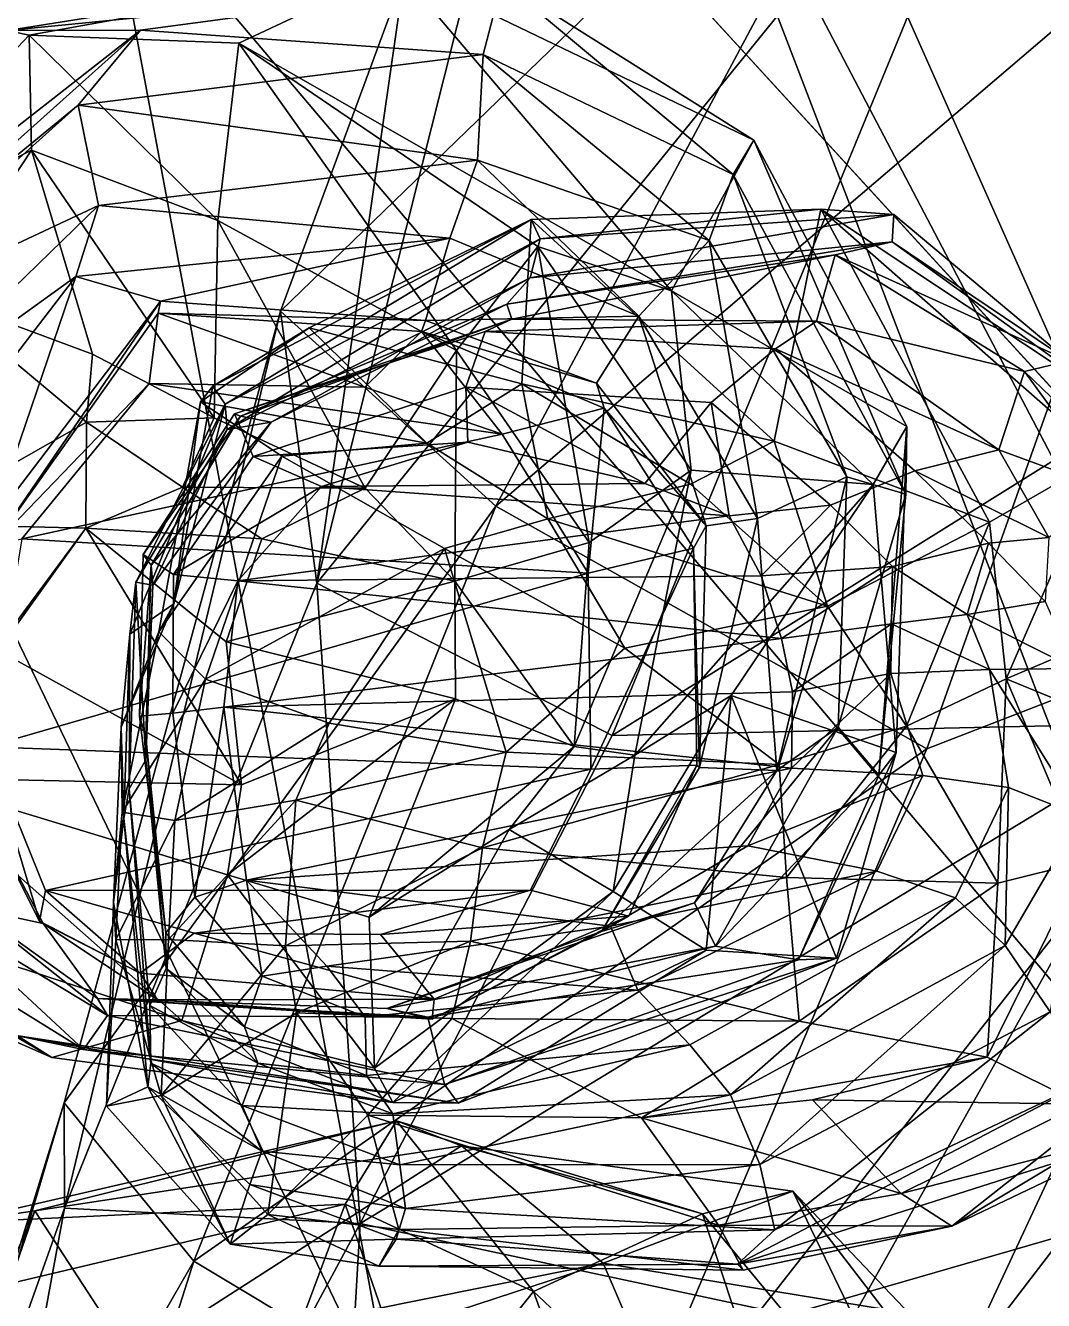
# Model space of a CAD drawing. Header units: metres. Extents: x -8 to 76, y -116 to 59.
# Drawn here: x 26.03 to 34.43, y -60.15 to -49.63 of the extents above; entities that cross this region are included whole.
import ezdxf

# ---------------------------------------------------------------- set-up
doc = ezdxf.new("R2010")
doc.units = ezdxf.units.M

msp = doc.modelspace()

# ---------------------------------------------------------------- linework, layer by layer
at = {"layer": 'jaw_lower_half'}
for points in [[(33.589, -46.706, -23.048), (28.133, -51.989, -17.603), (30.846, -44.638, -16.854)], [(28.133, -51.989, -17.603), (28.433, -54.232, -12.763), (30.846, -44.638, -16.854)], [(30.846, -44.638, -16.854), (28.433, -54.232, -12.763), (29.682, -45.542, -12.683)], [(29.682, -45.542, -12.683), (28.433, -54.232, -12.763), (34.413, -46.866, -10.482)], [(29.909, -53.597, -23.894), (28.133, -51.989, -17.603), (33.589, -46.706, -23.048)], [(36.032, -48.369, -27.925), (29.909, -53.597, -23.894), (33.589, -46.706, -23.048)], [(34.413, -46.866, -10.482), (28.433, -54.232, -12.763), (30.869, -55.488, -11.062)], [(34.413, -46.866, -10.482), (30.869, -55.488, -11.062), (38.695, -50.611, -10.539)], [(34.413, -46.866, -10.482), (38.695, -50.611, -10.539), (43.231, -47.107, -8.647)], [(33.463, -55.598, -31.143), (29.909, -53.597, -23.894), (36.032, -48.369, -27.925)], [(36.704, -54.343, -36.389), (33.463, -55.598, -31.143), (36.032, -48.369, -27.925)], [(33.716, -60.757, -38.296), (36.704, -54.343, -36.389), (41.622, -50.442, -38.792)], [(37.448, -58.988, -40.838), (33.716, -60.757, -38.296), (41.622, -50.442, -38.792)], [(38.695, -50.611, -10.539), (30.869, -55.488, -11.062), (35.6, -55.384, -10.974)], [(26.349, -58.517, -20.083), (26.35, -59.388, -15.112), (28.133, -51.989, -17.603)], [(29.909, -53.597, -23.894), (26.349, -58.517, -20.083), (28.133, -51.989, -17.603)], [(28.133, -51.989, -17.603), (26.35, -59.388, -15.112), (28.433, -54.232, -12.763)], [(27.416, -59.823, -25.824), (26.349, -58.517, -20.083), (29.909, -53.597, -23.894)], [(33.463, -55.598, -31.143), (27.416, -59.823, -25.824), (29.909, -53.597, -23.894)], [(26.35, -59.388, -15.112), (28.789, -59.512, -11.382), (28.433, -54.232, -12.763)], [(28.433, -54.232, -12.763), (28.789, -59.512, -11.382), (30.869, -55.488, -11.062)], [(36.704, -54.343, -36.389), (30.809, -61.861, -34.023), (33.463, -55.598, -31.143)], [(33.716, -60.757, -38.296), (30.809, -61.861, -34.023), (36.704, -54.343, -36.389)], [(35.6, -55.384, -10.974), (30.869, -55.488, -11.062), (28.789, -59.512, -11.382)], [(35.6, -55.384, -10.974), (28.789, -59.512, -11.382), (32.807, -60.372, -10.266)], [(35.6, -55.384, -10.974), (32.807, -60.372, -10.266), (34.789, -63.218, -10.653)], [(30.809, -61.861, -34.023), (27.416, -59.823, -25.824), (33.463, -55.598, -31.143)], [(26.349, -58.517, -20.083), (24.234, -65.335, -17.611), (26.35, -59.388, -15.112)], [(24.419, -65.027, -22.482), (24.234, -65.335, -17.611), (26.349, -58.517, -20.083)], [(27.416, -59.823, -25.824), (24.419, -65.027, -22.482), (26.349, -58.517, -20.083)], [(37.448, -58.988, -40.838), (28.917, -69.645, -40.757), (33.716, -60.757, -38.296)], [(37.448, -58.988, -40.838), (32.464, -68.691, -43.371), (28.917, -69.645, -40.757)], [(37.448, -58.988, -40.838), (43.087, -59.411, -41.553), (32.464, -68.691, -43.371)], [(24.234, -65.335, -17.611), (25.046, -66.46, -13.622), (26.35, -59.388, -15.112)], [(25.046, -66.46, -13.622), (28.789, -59.512, -11.382), (26.35, -59.388, -15.112)], [(28.789, -59.512, -11.382), (25.046, -66.46, -13.622), (28.244, -68.788, -12.072)], [(28.789, -59.512, -11.382), (28.244, -68.788, -12.072), (32.807, -60.372, -10.266)], [(43.087, -59.411, -41.553), (37.536, -70.228, -44.39), (32.464, -68.691, -43.371)], [(25.418, -66.1, -29.073), (24.419, -65.027, -22.482), (27.416, -59.823, -25.824)], [(30.809, -61.861, -34.023), (25.418, -66.1, -29.073), (27.416, -59.823, -25.824)]]:
    msp.add_3dface(points, dxfattribs=at)
at = {"layer": 'jaw_upper_half', "invisible_edges": 1}
for points in [[(38.374, -52.595, 36.702), (30.568, -31.204, 24.409), (34.051, -43.759, 43.418)], [(30.568, -31.204, 24.409), (38.374, -52.595, 36.702), (34.471, -41.899, 30.556)], [(36.967, -69.162, 40.212), (25.882, -43.225, 50.958), (25.882, -77.105, 43.837)], [(25.882, -43.225, 50.958), (36.967, -69.162, 40.212), (35.982, -54.249, 43.817)]]:
    msp.add_3dface(points, dxfattribs=at)
at = {"layer": 'jaw_upper_half'}
for points in [[(34.051, -43.759, 43.418), (25.882, -43.225, 50.958), (35.982, -54.249, 43.817)], [(38.374, -52.595, 36.702), (34.051, -43.759, 43.418), (35.982, -54.249, 43.817)], [(37.286, -58.512, 14.214), (31.247, -46.99, 17.431), (31.967, -46.551, 21.699)], [(37.286, -58.512, 14.214), (31.967, -46.551, 21.699), (34.558, -47.911, 24.722)], [(31.247, -46.99, 17.431), (35.94, -59.222, 13.193), (26.677, -48.287, 16.488)], [(31.247, -46.99, 17.431), (37.286, -58.512, 14.214), (35.94, -59.222, 13.193)], [(29.087, -61.202, 12.499), (23.422, -49.425, 19.401), (26.677, -48.287, 16.488)], [(26.677, -48.287, 16.488), (35.94, -59.222, 13.193), (29.087, -61.202, 12.499)], [(23.422, -49.425, 19.401), (29.087, -61.202, 12.499), (24.625, -61.764, 14.417)], [(35.94, -59.222, 13.193), (38.259, -66.537, 10.873), (29.087, -61.202, 12.499)]]:
    msp.add_3dface(points, dxfattribs=at)
at = {"layer": 'teeth_lower_half'}
for points in [[(33.191, -51.191, -5.464), (30.192, -51.714, -6.954), (30.273, -51.393, -5.482)], [(33.191, -51.191, -5.464), (33.178, -51.419, -6.997), (30.192, -51.714, -6.954)], [(32.589, -51.147, -4.614), (30.273, -51.393, -5.482), (30.199, -51.234, -4.322)], [(32.589, -51.147, -4.614), (30.199, -51.234, -4.322), (32.205, -53.062, -2.793)], [(33.191, -51.191, -5.464), (30.273, -51.393, -5.482), (32.589, -51.147, -4.614)], [(32.589, -51.147, -4.614), (32.205, -53.062, -2.793), (33.979, -53.73, -3.011)], [(35.223, -52.895, -5.616), (33.191, -51.191, -5.464), (32.589, -51.147, -4.614)], [(35.223, -52.895, -5.616), (32.589, -51.147, -4.614), (34.916, -53.192, -4.222)], [(32.589, -51.147, -4.614), (33.979, -53.73, -3.011), (34.916, -53.192, -4.222)], [(35.223, -52.895, -5.616), (33.178, -51.419, -6.997), (33.191, -51.191, -5.464)], [(30.199, -51.234, -4.322), (27.676, -52.756, -5.259), (27.574, -52.607, -3.919)], [(30.199, -51.234, -4.322), (27.574, -52.607, -3.919), (28.369, -52.126, -3.06)], [(30.273, -51.393, -5.482), (27.676, -52.756, -5.259), (30.199, -51.234, -4.322)], [(30.199, -51.234, -4.322), (28.369, -52.126, -3.06), (30.122, -52.589, -2.883)], [(30.199, -51.234, -4.322), (30.122, -52.589, -2.883), (32.205, -53.062, -2.793)], [(30.273, -51.393, -5.482), (27.691, -52.966, -7.303), (27.676, -52.756, -5.259)], [(30.273, -51.393, -5.482), (30.192, -51.714, -6.954), (27.691, -52.966, -7.303)], [(33.178, -51.419, -6.997), (29.999, -51.931, -8.16), (30.192, -51.714, -6.954)], [(33.178, -51.419, -6.997), (32.706, -51.526, -8.316), (29.999, -51.931, -8.16)], [(34.634, -52.399, -7.022), (32.706, -51.526, -8.316), (33.178, -51.419, -6.997)], [(35.223, -52.895, -5.616), (34.634, -52.399, -7.022), (33.178, -51.419, -6.997)], [(32.706, -51.526, -8.316), (30.04, -52.055, -9.531), (29.999, -51.931, -8.16)], [(32.706, -51.526, -8.316), (32.552, -52.072, -9.759), (30.04, -52.055, -9.531)], [(34.269, -52.486, -8.31), (32.552, -52.072, -9.759), (32.706, -51.526, -8.316)], [(34.634, -52.399, -7.022), (34.269, -52.486, -8.31), (32.706, -51.526, -8.316)], [(30.192, -51.714, -6.954), (28.056, -52.904, -8.499), (27.691, -52.966, -7.303)], [(30.192, -51.714, -6.954), (29.999, -51.931, -8.16), (28.056, -52.904, -8.499)], [(29.999, -51.931, -8.16), (27.803, -52.855, -9.893), (28.056, -52.904, -8.499)], [(30.04, -52.055, -9.531), (27.803, -52.855, -9.893), (29.999, -51.931, -8.16)], [(28.369, -52.126, -3.06), (27.574, -52.607, -3.919), (27.471, -52.738, -2.801)], [(28.369, -52.126, -3.06), (27.471, -52.738, -2.801), (29.338, -53.077, -2.599)], [(30.04, -52.055, -9.531), (27.752, -52.837, -11.149), (27.803, -52.855, -9.893)], [(30.04, -52.055, -9.531), (29.819, -52.156, -10.818), (27.752, -52.837, -11.149)], [(28.369, -52.126, -3.06), (29.338, -53.077, -2.599), (30.122, -52.589, -2.883)], [(32.552, -52.072, -9.759), (29.819, -52.156, -10.818), (30.04, -52.055, -9.531)], [(32.552, -52.072, -9.759), (32.214, -52.301, -10.798), (29.819, -52.156, -10.818)], [(34.057, -53.132, -9.753), (32.214, -52.301, -10.798), (32.552, -52.072, -9.759)], [(34.269, -52.486, -8.31), (34.057, -53.132, -9.753), (32.552, -52.072, -9.759)], [(34.057, -53.132, -9.753), (33.365, -53.306, -10.739), (32.214, -52.301, -10.798)], [(34.269, -52.486, -8.31), (34.634, -52.399, -7.022), (35.363, -53.54, -6.746)], [(34.057, -53.132, -9.753), (34.269, -52.486, -8.31), (34.991, -53.477, -8.098)], [(34.991, -53.477, -8.098), (34.269, -52.486, -8.31), (35.363, -53.54, -6.746)], [(27.676, -52.756, -5.259), (27.252, -54.404, -4.126), (27.574, -52.607, -3.919)], [(27.252, -54.404, -4.126), (27.471, -52.738, -2.801), (27.574, -52.607, -3.919)], [(29.676, -53.071, -12.712), (27.906, -53.187, -12.495), (29.66, -52.615, -12.233)], [(30.122, -52.589, -2.883), (29.338, -53.077, -2.599), (30.338, -53.703, -2.875)], [(31.136, -53.411, -12.694), (29.676, -53.071, -12.712), (29.66, -52.615, -12.233)], [(31.683, -52.743, -12.233), (31.136, -53.411, -12.694), (29.66, -52.615, -12.233)], [(30.122, -52.589, -2.883), (30.338, -53.703, -2.875), (31.514, -53.417, -2.653)], [(30.122, -52.589, -2.883), (31.514, -53.417, -2.653), (32.205, -53.062, -2.793)], [(26.938, -54.225, -7.115), (26.888, -54.654, -5.948), (27.676, -52.756, -5.259)], [(26.888, -54.654, -5.948), (27.252, -54.404, -4.126), (27.676, -52.756, -5.259)], [(26.938, -54.225, -7.115), (27.676, -52.756, -5.259), (27.691, -52.966, -7.303)], [(27.252, -54.404, -4.126), (27.128, -54.635, -2.886), (27.471, -52.738, -2.801)], [(27.471, -52.738, -2.801), (27.128, -54.635, -2.886), (28.143, -53.184, -2.359)], [(27.471, -52.738, -2.801), (28.143, -53.184, -2.359), (29.338, -53.077, -2.599)], [(31.683, -52.743, -12.233), (31.832, -53.676, -12.553), (31.136, -53.411, -12.694)], [(31.683, -52.743, -12.233), (32.668, -53.588, -12.159), (31.832, -53.676, -12.553)], [(26.998, -53.997, -11.231), (27.803, -52.855, -9.893), (27.752, -52.837, -11.149)], [(26.998, -53.997, -11.231), (27.066, -54.084, -9.922), (27.803, -52.855, -9.893)], [(27.066, -54.084, -9.922), (28.056, -52.904, -8.499), (27.803, -52.855, -9.893)], [(27.08, -54.249, -8.502), (26.938, -54.225, -7.115), (27.691, -52.966, -7.303)], [(27.066, -54.084, -9.922), (27.08, -54.249, -8.502), (28.056, -52.904, -8.499)], [(27.08, -54.249, -8.502), (27.691, -52.966, -7.303), (28.056, -52.904, -8.499)], [(29.676, -53.071, -12.712), (28.471, -53.436, -12.864), (27.906, -53.187, -12.495)], [(29.676, -53.071, -12.712), (31.136, -53.411, -12.694), (28.471, -53.436, -12.864)], [(32.205, -53.062, -2.793), (31.514, -53.417, -2.653), (32.644, -54.421, -2.7)], [(32.205, -53.062, -2.793), (32.644, -54.421, -2.7), (33.979, -53.73, -3.011)], [(27.128, -54.635, -2.886), (27.513, -55.024, -1.995), (28.143, -53.184, -2.359)], [(27.906, -53.187, -12.495), (28.471, -53.436, -12.864), (27.249, -54.161, -12.479)], [(28.143, -53.184, -2.359), (27.513, -55.024, -1.995), (29.485, -53.947, -2.722)], [(33.365, -53.306, -10.739), (34.057, -53.132, -9.753), (34.469, -53.855, -9.529)], [(34.916, -53.192, -4.222), (33.979, -53.73, -3.011), (34.118, -55.022, -3.1)], [(34.057, -53.132, -9.753), (34.991, -53.477, -8.098), (34.469, -53.855, -9.529)], [(34.916, -53.192, -4.222), (34.118, -55.022, -3.1), (35.436, -54.461, -3.871)], [(33.365, -53.306, -10.739), (34.469, -53.855, -9.529), (33.972, -53.903, -10.542)], [(28.471, -53.436, -12.864), (31.136, -53.411, -12.694), (31.832, -53.676, -12.553)], [(28.471, -53.436, -12.864), (27.781, -54.212, -12.87), (27.249, -54.161, -12.479)], [(28.471, -53.436, -12.864), (31.832, -53.676, -12.553), (27.781, -54.212, -12.87)], [(31.514, -53.417, -2.653), (30.338, -53.703, -2.875), (32.644, -54.421, -2.7)], [(31.832, -53.676, -12.553), (32.668, -53.588, -12.159), (32.096, -54.172, -12.456)], [(32.668, -53.588, -12.159), (33.179, -54.096, -12), (32.096, -54.172, -12.456)], [(31.832, -53.676, -12.553), (32.096, -54.172, -12.456), (27.781, -54.212, -12.87)], [(30.338, -53.703, -2.875), (29.485, -53.947, -2.722), (30.971, -54.768, -2.762)], [(30.338, -53.703, -2.875), (30.971, -54.768, -2.762), (32.644, -54.421, -2.7)], [(33.979, -53.73, -3.011), (32.644, -54.421, -2.7), (33.296, -55.412, -3.208)], [(33.979, -53.73, -3.011), (33.296, -55.412, -3.208), (34.118, -55.022, -3.1)], [(33.179, -54.096, -12), (33.972, -53.903, -10.542), (33.797, -54.492, -10.562)], [(33.797, -54.492, -10.562), (33.972, -53.903, -10.542), (34.438, -54.384, -9.537)], [(33.972, -53.903, -10.542), (34.469, -53.855, -9.529), (34.438, -54.384, -9.537)], [(26.97, -55.33, -11.228), (27.066, -54.084, -9.922), (26.998, -53.997, -11.231)], [(29.485, -53.947, -2.722), (27.513, -55.024, -1.995), (28.534, -55.387, -2.315)], [(29.485, -53.947, -2.722), (28.534, -55.387, -2.315), (29.994, -55.625, -2.807)], [(29.485, -53.947, -2.722), (29.994, -55.625, -2.807), (30.971, -54.768, -2.762)], [(26.97, -55.33, -11.228), (27.021, -55.503, -9.934), (27.066, -54.084, -9.922)], [(27.021, -55.503, -9.934), (27.08, -54.249, -8.502), (27.066, -54.084, -9.922)], [(32.096, -54.172, -12.456), (33.179, -54.096, -12), (32.264, -54.689, -12.4)], [(33.179, -54.096, -12), (33.171, -54.567, -12.063), (32.264, -54.689, -12.4)], [(33.171, -54.567, -12.063), (33.179, -54.096, -12), (33.797, -54.492, -10.562)], [(27.02, -55.689, -8.537), (26.885, -55.929, -7.178), (26.938, -54.225, -7.115)], [(26.885, -55.929, -7.178), (26.888, -54.654, -5.948), (26.938, -54.225, -7.115)], [(27.02, -55.689, -8.537), (26.938, -54.225, -7.115), (27.08, -54.249, -8.502)], [(27.021, -55.503, -9.934), (27.02, -55.689, -8.537), (27.08, -54.249, -8.502)], [(27.781, -54.212, -12.87), (27.244, -55.305, -12.566), (27.249, -54.161, -12.479)], [(27.781, -54.212, -12.87), (27.665, -55.255, -12.877), (27.244, -55.305, -12.566)], [(27.781, -54.212, -12.87), (32.264, -54.689, -12.4), (27.665, -55.255, -12.877)], [(27.781, -54.212, -12.87), (32.096, -54.172, -12.456), (32.264, -54.689, -12.4)], [(26.888, -54.654, -5.948), (26.818, -55.421, -4.118), (27.252, -54.404, -4.126)], [(26.818, -55.421, -4.118), (27.128, -54.635, -2.886), (27.252, -54.404, -4.126)], [(32.644, -54.421, -2.7), (30.971, -54.768, -2.762), (32.244, -55.728, -3.263)], [(32.644, -54.421, -2.7), (32.244, -55.728, -3.263), (33.296, -55.412, -3.208)], [(33.797, -54.492, -10.562), (34.438, -54.384, -9.537), (34.684, -54.936, -9.484)], [(35.436, -54.461, -3.871), (34.118, -55.022, -3.1), (35.127, -55.437, -4.01)], [(33.171, -54.567, -12.063), (32.356, -55.128, -12.426), (32.264, -54.689, -12.4)], [(33.171, -54.567, -12.063), (33.165, -54.978, -12.085), (32.356, -55.128, -12.426)], [(33.165, -54.978, -12.085), (33.171, -54.567, -12.063), (33.98, -54.945, -10.597)], [(33.171, -54.567, -12.063), (33.797, -54.492, -10.562), (33.98, -54.945, -10.597)], [(33.98, -54.945, -10.597), (33.797, -54.492, -10.562), (34.684, -54.936, -9.484)], [(26.818, -55.421, -4.118), (26.827, -56.122, -2.281), (27.128, -54.635, -2.886)], [(26.84, -56.173, -6.103), (26.818, -55.421, -4.118), (26.888, -54.654, -5.948)], [(27.128, -54.635, -2.886), (26.827, -56.122, -2.281), (27.513, -55.024, -1.995)], [(26.885, -55.929, -7.178), (26.84, -56.173, -6.103), (26.888, -54.654, -5.948)], [(32.264, -54.689, -12.4), (32.356, -55.128, -12.426), (27.665, -55.255, -12.877)], [(30.971, -54.768, -2.762), (29.994, -55.625, -2.807), (32.244, -55.728, -3.263)], [(33.165, -54.978, -12.085), (33.429, -55.818, -11.612), (32.348, -55.758, -12.265)], [(33.165, -54.978, -12.085), (32.348, -55.758, -12.265), (32.356, -55.128, -12.426)], [(33.98, -54.945, -10.597), (34.684, -54.936, -9.484), (34.734, -56.15, -9.205)], [(33.98, -54.945, -10.597), (34.734, -56.15, -9.205), (34.138, -55.918, -10.321)], [(27.513, -55.024, -1.995), (26.827, -56.122, -2.281), (27.261, -56.189, -2.136)], [(27.513, -55.024, -1.995), (27.261, -56.189, -2.136), (28.534, -55.387, -2.315)], [(34.118, -55.022, -3.1), (33.296, -55.412, -3.208), (34.048, -56.707, -3.011)], [(34.118, -55.022, -3.1), (34.048, -56.707, -3.011), (34.754, -56.53, -3.125)], [(35.127, -55.437, -4.01), (34.118, -55.022, -3.1), (34.754, -56.53, -3.125)], [(32.356, -55.128, -12.426), (32.348, -55.758, -12.265), (27.665, -55.255, -12.877)], [(27.665, -55.255, -12.877), (27.425, -56.821, -12.162), (27.244, -55.305, -12.566)], [(27.665, -55.255, -12.877), (27.852, -56.681, -12.507), (27.425, -56.821, -12.162)], [(27.665, -55.255, -12.877), (32.348, -55.758, -12.265), (27.852, -56.681, -12.507)], [(27.185, -57.115, -10.757), (27.021, -55.503, -9.934), (26.97, -55.33, -11.228)], [(28.534, -55.387, -2.315), (27.261, -56.189, -2.136), (28.259, -56.023, -2.316)], [(28.534, -55.387, -2.315), (28.259, -56.023, -2.316), (29.994, -55.625, -2.807)], [(26.84, -56.173, -6.103), (26.754, -56.867, -4.006), (26.818, -55.421, -4.118)], [(26.754, -56.867, -4.006), (26.827, -56.122, -2.281), (26.818, -55.421, -4.118)], [(27.19, -57.411, -9.501), (27.02, -55.689, -8.537), (27.021, -55.503, -9.934)], [(27.185, -57.115, -10.757), (27.19, -57.411, -9.501), (27.021, -55.503, -9.934)], [(33.296, -55.412, -3.208), (32.244, -55.728, -3.263), (32.305, -56.66, -3.168)], [(33.296, -55.412, -3.208), (32.305, -56.66, -3.168), (34.048, -56.707, -3.011)], [(29.994, -55.625, -2.807), (28.259, -56.023, -2.316), (29.799, -56.416, -2.806)], [(32.244, -55.728, -3.263), (29.994, -55.625, -2.807), (29.799, -56.416, -2.806)], [(32.348, -55.758, -12.265), (31.986, -56.399, -12.094), (27.852, -56.681, -12.507)], [(32.244, -55.728, -3.263), (29.799, -56.416, -2.806), (32.305, -56.66, -3.168)], [(32.348, -55.758, -12.265), (33.429, -55.818, -11.612), (31.986, -56.399, -12.094)], [(33.429, -55.818, -11.612), (33.05, -56.607, -11.467), (31.986, -56.399, -12.094)], [(27.063, -58.192, -6.735), (26.84, -56.173, -6.103), (26.885, -55.929, -7.178)], [(27.053, -57.715, -8.105), (27.063, -58.192, -6.735), (26.885, -55.929, -7.178)], [(33.7, -56.827, -10.155), (34.138, -55.918, -10.321), (34.11, -57.222, -9.021)], [(34.138, -55.918, -10.321), (34.734, -56.15, -9.205), (34.11, -57.222, -9.021)], [(28.259, -56.023, -2.316), (27.208, -57.171, -2.456), (28.173, -57.224, -2.347)], [(28.259, -56.023, -2.316), (27.261, -56.189, -2.136), (27.208, -57.171, -2.456)], [(28.259, -56.023, -2.316), (28.173, -57.224, -2.347), (29.799, -56.416, -2.806)], [(26.754, -56.867, -4.006), (26.773, -57.175, -2.977), (26.827, -56.122, -2.281)], [(27.261, -56.189, -2.136), (26.827, -56.122, -2.281), (26.773, -57.175, -2.977)], [(27.039, -58.385, -5.796), (26.754, -56.867, -4.006), (26.84, -56.173, -6.103)], [(26.773, -57.175, -2.977), (27.208, -57.171, -2.456), (27.261, -56.189, -2.136)], [(27.063, -58.192, -6.735), (27.039, -58.385, -5.796), (26.84, -56.173, -6.103)], [(34.11, -57.222, -9.021), (34.734, -56.15, -9.205), (34.479, -57.767, -7.848)], [(31.986, -56.399, -12.094), (30.854, -57.062, -11.968), (27.852, -56.681, -12.507)], [(29.799, -56.416, -2.806), (28.173, -57.224, -2.347), (29.699, -57.185, -2.666)], [(29.799, -56.416, -2.806), (29.699, -57.185, -2.666), (32.305, -56.66, -3.168)], [(31.986, -56.399, -12.094), (33.05, -56.607, -11.467), (30.854, -57.062, -11.968)], [(34.754, -56.53, -3.125), (34.048, -56.707, -3.011), (33.96, -58.142, -3.235)], [(34.754, -56.53, -3.125), (33.96, -58.142, -3.235), (34.738, -58.529, -3.231)], [(32.305, -56.66, -3.168), (29.699, -57.185, -2.666), (32.411, -57.844, -3.36)], [(33.05, -56.607, -11.467), (31.078, -57.588, -11.474), (30.854, -57.062, -11.968)], [(32.305, -56.66, -3.168), (32.411, -57.844, -3.36), (34.048, -56.707, -3.011)], [(27.852, -56.681, -12.507), (27.98, -57.473, -12.013), (27.425, -56.821, -12.162)], [(27.852, -56.681, -12.507), (30.854, -57.062, -11.968), (28.513, -57.392, -12.274)], [(27.852, -56.681, -12.507), (28.513, -57.392, -12.274), (27.98, -57.473, -12.013)], [(34.048, -56.707, -3.011), (32.411, -57.844, -3.36), (33.96, -58.142, -3.235)], [(27.039, -58.385, -5.796), (26.698, -58.546, -4.202), (26.754, -56.867, -4.006)], [(26.698, -58.546, -4.202), (26.773, -57.175, -2.977), (26.754, -56.867, -4.006)], [(33.7, -56.827, -10.155), (31.844, -58.451, -8.724), (31.507, -58.04, -9.868)], [(34.11, -57.222, -9.021), (31.844, -58.451, -8.724), (33.7, -56.827, -10.155)], [(30.854, -57.062, -11.968), (31.078, -57.588, -11.474), (28.513, -57.392, -12.274)], [(26.698, -58.546, -4.202), (27.149, -58.457, -2.564), (26.773, -57.175, -2.977)], [(26.773, -57.175, -2.977), (27.149, -58.457, -2.564), (27.208, -57.171, -2.456)], [(27.208, -57.171, -2.456), (27.149, -58.457, -2.564), (28.173, -57.224, -2.347)], [(27.835, -57.891, -10.555), (27.19, -57.411, -9.501), (27.185, -57.115, -10.757)], [(29.699, -57.185, -2.666), (28.173, -57.224, -2.347), (28.264, -57.777, -2.369)], [(29.699, -57.185, -2.666), (28.264, -57.777, -2.369), (29.544, -57.822, -2.322)], [(29.699, -57.185, -2.666), (29.544, -57.822, -2.322), (32.411, -57.844, -3.36)], [(28.173, -57.224, -2.347), (27.149, -58.457, -2.564), (28.264, -57.777, -2.369)], [(34.11, -57.222, -9.021), (32.086, -59.028, -7.483), (31.844, -58.451, -8.724)], [(34.11, -57.222, -9.021), (34.479, -57.767, -7.848), (32.086, -59.028, -7.483)], [(28.513, -57.392, -12.274), (28.83, -57.81, -12.008), (27.98, -57.473, -12.013)], [(28.513, -57.392, -12.274), (31.078, -57.588, -11.474), (28.83, -57.81, -12.008)], [(27.944, -58.191, -9.303), (27.053, -57.715, -8.105), (27.19, -57.411, -9.501)], [(27.835, -57.891, -10.555), (27.944, -58.191, -9.303), (27.19, -57.411, -9.501)], [(27.944, -58.191, -9.303), (27.817, -58.54, -7.885), (27.053, -57.715, -8.105)], [(27.817, -58.54, -7.885), (27.063, -58.192, -6.735), (27.053, -57.715, -8.105)], [(28.264, -57.777, -2.369), (27.149, -58.457, -2.564), (28.028, -59.44, -3.01)], [(28.264, -57.777, -2.369), (28.028, -59.44, -3.01), (28.853, -58.62, -2.512)], [(28.264, -57.777, -2.369), (28.853, -58.62, -2.512), (29.544, -57.822, -2.322)], [(29.544, -57.822, -2.322), (28.853, -58.62, -2.512), (31.109, -58.641, -3.317)], [(32.411, -57.844, -3.36), (29.544, -57.822, -2.322), (31.109, -58.641, -3.317)], [(34.479, -57.767, -7.848), (32.209, -59.565, -6.039), (32.086, -59.028, -7.483)], [(34.479, -57.767, -7.848), (34.795, -58.337, -6.7), (32.209, -59.565, -6.039)], [(35.946, -57.741, -5.374), (35.365, -58.725, -3.855), (33.67, -59.534, -4.507)], [(35.946, -57.741, -5.374), (33.67, -59.534, -4.507), (34.562, -58.999, -5.579)], [(28.84, -58.292, -10.539), (27.944, -58.191, -9.303), (27.835, -57.891, -10.555)], [(32.411, -57.844, -3.36), (31.109, -58.641, -3.317), (33.96, -58.142, -3.235)], [(31.507, -58.04, -9.868), (29.058, -58.609, -9.285), (28.84, -58.292, -10.539)], [(31.844, -58.451, -8.724), (29.058, -58.609, -9.285), (31.507, -58.04, -9.868)], [(33.96, -58.142, -3.235), (31.109, -58.641, -3.317), (32.52, -58.493, -3.54)], [(33.96, -58.142, -3.235), (32.52, -58.493, -3.54), (34.738, -58.529, -3.231)], [(27.978, -58.916, -6.594), (27.039, -58.385, -5.796), (27.063, -58.192, -6.735)], [(27.978, -58.916, -6.594), (27.063, -58.192, -6.735), (27.817, -58.54, -7.885)], [(29.058, -58.609, -9.285), (27.817, -58.54, -7.885), (27.944, -58.191, -9.303)], [(29.058, -58.609, -9.285), (27.944, -58.191, -9.303), (28.84, -58.292, -10.539)], [(34.795, -58.337, -6.7), (34.562, -58.999, -5.579), (31.902, -59.848, -5.132)], [(34.795, -58.337, -6.7), (31.902, -59.848, -5.132), (32.209, -59.565, -6.039)], [(27.039, -58.385, -5.796), (27.716, -59.684, -4.001), (26.698, -58.546, -4.202)], [(27.716, -59.684, -4.001), (27.149, -58.457, -2.564), (26.698, -58.546, -4.202)], [(27.978, -58.916, -6.594), (27.878, -59.192, -5.575), (27.039, -58.385, -5.796)], [(27.878, -59.192, -5.575), (27.716, -59.684, -4.001), (27.039, -58.385, -5.796)], [(28.028, -59.44, -3.01), (27.149, -58.457, -2.564), (27.716, -59.684, -4.001)], [(31.844, -58.451, -8.724), (29.117, -59.03, -7.902), (29.058, -58.609, -9.285)], [(32.086, -59.028, -7.483), (29.117, -59.03, -7.902), (31.844, -58.451, -8.724)], [(29.117, -59.03, -7.902), (27.817, -58.54, -7.885), (29.058, -58.609, -9.285)], [(29.117, -59.03, -7.902), (27.978, -58.916, -6.594), (27.817, -58.54, -7.885)], [(32.52, -58.493, -3.54), (31.109, -58.641, -3.317), (33.251, -59.267, -3.654)], [(32.52, -58.493, -3.54), (33.251, -59.267, -3.654), (34.738, -58.529, -3.231)], [(35.365, -58.725, -3.855), (34.738, -58.529, -3.231), (33.251, -59.267, -3.654)], [(29.108, -59.564, -3.254), (28.853, -58.62, -2.512), (28.028, -59.44, -3.01)], [(31.109, -58.641, -3.317), (28.853, -58.62, -2.512), (31.746, -59.528, -3.834)], [(31.746, -59.528, -3.834), (28.853, -58.62, -2.512), (29.108, -59.564, -3.254)], [(33.251, -59.267, -3.654), (31.109, -58.641, -3.317), (31.746, -59.528, -3.834)], [(35.365, -58.725, -3.855), (33.251, -59.267, -3.654), (33.67, -59.534, -4.507)], [(29.163, -59.39, -6.569), (27.878, -59.192, -5.575), (27.978, -58.916, -6.594)], [(29.163, -59.39, -6.569), (27.978, -58.916, -6.594), (29.117, -59.03, -7.902)], [(32.086, -59.028, -7.483), (29.163, -59.39, -6.569), (29.117, -59.03, -7.902)], [(32.209, -59.565, -6.039), (29.163, -59.39, -6.569), (32.086, -59.028, -7.483)], [(34.562, -58.999, -5.579), (33.67, -59.534, -4.507), (31.902, -59.848, -5.132)], [(29.087, -59.643, -5.53), (27.716, -59.684, -4.001), (27.878, -59.192, -5.575)], [(29.163, -59.39, -6.569), (29.087, -59.643, -5.53), (27.878, -59.192, -5.575)], [(33.67, -59.534, -4.507), (33.251, -59.267, -3.654), (31.746, -59.528, -3.834)], [(32.209, -59.565, -6.039), (29.087, -59.643, -5.53), (29.163, -59.39, -6.569)], [(28.944, -59.866, -4.077), (28.028, -59.44, -3.01), (27.716, -59.684, -4.001)], [(29.108, -59.564, -3.254), (28.028, -59.44, -3.01), (28.944, -59.866, -4.077)], [(31.948, -59.897, -4.39), (29.108, -59.564, -3.254), (28.944, -59.866, -4.077)], [(32.209, -59.565, -6.039), (31.902, -59.848, -5.132), (29.087, -59.643, -5.53)], [(31.948, -59.897, -4.39), (31.746, -59.528, -3.834), (29.108, -59.564, -3.254)], [(33.67, -59.534, -4.507), (31.746, -59.528, -3.834), (31.948, -59.897, -4.39)], [(33.67, -59.534, -4.507), (31.948, -59.897, -4.39), (31.902, -59.848, -5.132)], [(29.087, -59.643, -5.53), (28.944, -59.866, -4.077), (27.716, -59.684, -4.001)], [(31.902, -59.848, -5.132), (28.944, -59.866, -4.077), (29.087, -59.643, -5.53)], [(31.948, -59.897, -4.39), (28.944, -59.866, -4.077), (31.902, -59.848, -5.132)]]:
    msp.add_3dface(points, dxfattribs=at)
at = {"layer": 'teeth_lower_half', "invisible_edges": 1}
for points in [[(29.819, -52.156, -10.818), (27.906, -53.187, -12.495), (27.752, -52.837, -11.149)], [(27.906, -53.187, -12.495), (29.819, -52.156, -10.818), (29.66, -52.615, -12.233)], [(29.819, -52.156, -10.818), (31.683, -52.743, -12.233), (29.66, -52.615, -12.233)], [(31.683, -52.743, -12.233), (29.819, -52.156, -10.818), (32.214, -52.301, -10.798)], [(32.214, -52.301, -10.798), (32.668, -53.588, -12.159), (31.683, -52.743, -12.233)], [(32.668, -53.588, -12.159), (32.214, -52.301, -10.798), (33.365, -53.306, -10.739)], [(27.906, -53.187, -12.495), (26.998, -53.997, -11.231), (27.752, -52.837, -11.149)], [(28.143, -53.184, -2.359), (30.338, -53.703, -2.875), (29.338, -53.077, -2.599)], [(26.998, -53.997, -11.231), (27.906, -53.187, -12.495), (27.249, -54.161, -12.479)], [(30.338, -53.703, -2.875), (28.143, -53.184, -2.359), (29.485, -53.947, -2.722)], [(33.365, -53.306, -10.739), (33.179, -54.096, -12), (32.668, -53.588, -12.159)], [(33.179, -54.096, -12), (33.365, -53.306, -10.739), (33.972, -53.903, -10.542)], [(27.249, -54.161, -12.479), (26.97, -55.33, -11.228), (26.998, -53.997, -11.231)], [(26.97, -55.33, -11.228), (27.249, -54.161, -12.479), (27.244, -55.305, -12.566)], [(33.98, -54.945, -10.597), (33.429, -55.818, -11.612), (33.165, -54.978, -12.085)], [(33.429, -55.818, -11.612), (33.98, -54.945, -10.597), (34.138, -55.918, -10.321)], [(27.244, -55.305, -12.566), (27.185, -57.115, -10.757), (26.97, -55.33, -11.228)], [(27.185, -57.115, -10.757), (27.244, -55.305, -12.566), (27.425, -56.821, -12.162)], [(27.02, -55.689, -8.537), (27.053, -57.715, -8.105), (26.885, -55.929, -7.178)], [(27.053, -57.715, -8.105), (27.02, -55.689, -8.537), (27.19, -57.411, -9.501)], [(33.429, -55.818, -11.612), (33.7, -56.827, -10.155), (33.05, -56.607, -11.467)], [(33.7, -56.827, -10.155), (33.429, -55.818, -11.612), (34.138, -55.918, -10.321)], [(33.05, -56.607, -11.467), (31.507, -58.04, -9.868), (31.078, -57.588, -11.474)], [(31.507, -58.04, -9.868), (33.05, -56.607, -11.467), (33.7, -56.827, -10.155)], [(27.425, -56.821, -12.162), (27.835, -57.891, -10.555), (27.185, -57.115, -10.757)], [(27.835, -57.891, -10.555), (27.425, -56.821, -12.162), (27.98, -57.473, -12.013)], [(27.98, -57.473, -12.013), (28.84, -58.292, -10.539), (27.835, -57.891, -10.555)], [(28.84, -58.292, -10.539), (27.98, -57.473, -12.013), (28.83, -57.81, -12.008)], [(31.078, -57.588, -11.474), (28.84, -58.292, -10.539), (28.83, -57.81, -12.008)], [(28.84, -58.292, -10.539), (31.078, -57.588, -11.474), (31.507, -58.04, -9.868)]]:
    msp.add_3dface(points, dxfattribs=at)
at = {"layer": 'teeth_upper_half'}
for points in [[(29.098, -49.164, 5.68), (26.06, -49.713, 4.717), (25.879, -49.676, 5.74)], [(29.959, -49.27, 6.154), (29.098, -49.164, 5.68), (25.879, -49.676, 5.74)], [(29.098, -49.164, 5.68), (27.789, -49.78, 4.913), (26.06, -49.713, 4.717)], [(31.358, -51.823, 3.482), (27.789, -49.78, 4.913), (29.098, -49.164, 5.68)], [(32.037, -50.578, 6.44), (29.098, -49.164, 5.68), (29.959, -49.27, 6.154)], [(32.037, -50.578, 6.44), (31.358, -51.823, 3.482), (29.098, -49.164, 5.68)], [(29.959, -49.27, 6.154), (25.879, -49.676, 5.74), (26.976, -49.673, 7.125)], [(29.959, -49.27, 6.154), (26.976, -49.673, 7.125), (29.805, -49.874, 8.09)], [(31.867, -50.863, 8.734), (29.959, -49.27, 6.154), (29.805, -49.874, 8.09)], [(32.037, -50.578, 6.44), (29.959, -49.27, 6.154), (31.867, -50.863, 8.734)], [(26.06, -49.713, 4.717), (24.304, -51.567, 4.178), (25.879, -49.676, 5.74)], [(26.06, -49.713, 4.717), (26.078, -50.663, 4.211), (24.304, -51.567, 4.178)], [(26.976, -49.673, 7.125), (24.401, -51.686, 4.784), (24.419, -51.961, 6.831)], [(24.401, -51.686, 4.784), (26.976, -49.673, 7.125), (25.879, -49.676, 5.74)], [(26.976, -49.673, 7.125), (24.419, -51.961, 6.831), (26.464, -50.292, 8.23)], [(26.078, -50.663, 4.211), (26.06, -49.713, 4.717), (27.614, -51.241, 5.219)], [(26.06, -49.713, 4.717), (27.789, -49.78, 4.913), (27.614, -51.241, 5.219)], [(29.805, -49.874, 8.09), (26.976, -49.673, 7.125), (26.464, -50.292, 8.23)], [(27.789, -49.78, 4.913), (29.584, -52.314, 3.413), (27.614, -51.241, 5.219)], [(31.358, -51.823, 3.482), (30.255, -51.457, 3.453), (27.789, -49.78, 4.913)], [(27.789, -49.78, 4.913), (30.255, -51.457, 3.453), (29.584, -52.314, 3.413)], [(29.805, -49.874, 8.09), (26.464, -50.292, 8.23), (29.756, -50.745, 10.693)], [(31.667, -51.407, 11.026), (29.805, -49.874, 8.09), (29.756, -50.745, 10.693)], [(31.867, -50.863, 8.734), (29.805, -49.874, 8.09), (31.667, -51.407, 11.026)], [(26.464, -50.292, 8.23), (24.419, -51.961, 6.831), (24.343, -52.191, 8.385)], [(26.631, -51.118, 10.892), (26.464, -50.292, 8.23), (24.343, -52.191, 8.385)], [(29.756, -50.745, 10.693), (26.464, -50.292, 8.23), (26.631, -51.118, 10.892)], [(26.078, -50.663, 4.211), (25.284, -51.862, 3.455), (24.304, -51.567, 4.178)], [(26.078, -50.663, 4.211), (26.581, -52.344, 4.249), (25.284, -51.862, 3.455)], [(26.078, -50.663, 4.211), (27.584, -52.87, 4.816), (26.581, -52.344, 4.249)], [(26.078, -50.663, 4.211), (27.614, -51.241, 5.219), (27.584, -52.87, 4.816)], [(31.358, -51.823, 3.482), (32.037, -50.578, 6.44), (33.299, -52.941, 7.011)], [(32.037, -50.578, 6.44), (31.867, -50.863, 8.734), (33.291, -53.499, 8.632)], [(33.299, -52.941, 7.011), (32.037, -50.578, 6.44), (33.291, -53.499, 8.632)], [(29.756, -50.745, 10.693), (26.631, -51.118, 10.892), (29.529, -51.388, 12.914)], [(31.088, -52.032, 13.157), (29.756, -50.745, 10.693), (29.529, -51.388, 12.914)], [(31.667, -51.407, 11.026), (29.756, -50.745, 10.693), (31.088, -52.032, 13.157)], [(31.867, -50.863, 8.734), (31.667, -51.407, 11.026), (32.804, -53.357, 11.227)], [(33.291, -53.499, 8.632), (31.867, -50.863, 8.734), (32.804, -53.357, 11.227)], [(26.631, -51.118, 10.892), (24.343, -52.191, 8.385), (24.83, -52.867, 11.418)], [(26.631, -51.118, 10.892), (24.83, -52.867, 11.418), (26.445, -51.703, 13.124)], [(29.529, -51.388, 12.914), (26.631, -51.118, 10.892), (26.445, -51.703, 13.124)], [(27.614, -51.241, 5.219), (28.829, -53.448, 4.453), (27.584, -52.87, 4.816)], [(29.584, -52.314, 3.413), (28.829, -53.448, 4.453), (27.614, -51.241, 5.219)], [(29.529, -51.388, 12.914), (26.445, -51.703, 13.124), (27.143, -51.908, 15.611)], [(29.529, -51.388, 12.914), (27.143, -51.908, 15.611), (29.328, -52.067, 15.436)], [(31.088, -52.032, 13.157), (29.529, -51.388, 12.914), (29.328, -52.067, 15.436)], [(31.667, -51.407, 11.026), (31.088, -52.032, 13.157), (32.066, -53.699, 13.255)], [(32.804, -53.357, 11.227), (31.667, -51.407, 11.026), (32.066, -53.699, 13.255)], [(30.255, -51.457, 3.453), (30.678, -53.897, 3.155), (29.584, -52.314, 3.413)], [(30.255, -51.457, 3.453), (31.519, -53.3, 3.095), (30.678, -53.897, 3.155)], [(30.255, -51.457, 3.453), (31.358, -51.823, 3.482), (31.519, -53.3, 3.095)], [(24.83, -52.867, 11.418), (25.28, -53.215, 12.891), (26.445, -51.703, 13.124)], [(25.28, -53.215, 12.891), (25.75, -53.732, 15.441), (26.445, -51.703, 13.124)], [(26.445, -51.703, 13.124), (25.75, -53.732, 15.441), (27.143, -51.908, 15.611)], [(31.519, -53.3, 3.095), (31.358, -51.823, 3.482), (33.02, -53.42, 4.456)], [(31.358, -51.823, 3.482), (33.299, -52.941, 7.011), (33.02, -53.42, 4.456)], [(25.284, -51.862, 3.455), (26.532, -52.904, 4.301), (25.055, -53.744, 3.923)], [(25.284, -51.862, 3.455), (26.581, -52.344, 4.249), (26.532, -52.904, 4.301)], [(25.75, -53.732, 15.441), (25.762, -53.919, 16.365), (27.143, -51.908, 15.611)], [(27.143, -51.908, 15.611), (25.762, -53.919, 16.365), (27.123, -52.007, 16.412)], [(29.328, -52.067, 15.436), (27.143, -51.908, 15.611), (27.123, -52.007, 16.412)], [(25.762, -53.919, 16.365), (27.048, -52.586, 18.418), (27.123, -52.007, 16.412)], [(28.828, -52.615, 18.607), (27.123, -52.007, 16.412), (27.048, -52.586, 18.418)], [(29.296, -52.157, 16.226), (27.123, -52.007, 16.412), (28.828, -52.615, 18.607)], [(29.328, -52.067, 15.436), (27.123, -52.007, 16.412), (29.296, -52.157, 16.226)], [(31.088, -52.032, 13.157), (29.328, -52.067, 15.436), (30.738, -52.582, 15.646)], [(31.088, -52.032, 13.157), (30.738, -52.582, 15.646), (31.642, -53.759, 15.276)], [(32.066, -53.699, 13.255), (31.088, -52.032, 13.157), (31.642, -53.759, 15.276)], [(30.738, -52.582, 15.646), (29.328, -52.067, 15.436), (29.296, -52.157, 16.226)], [(29.96, -53.003, 18.553), (29.296, -52.157, 16.226), (28.828, -52.615, 18.607)], [(30.801, -52.789, 16.487), (29.296, -52.157, 16.226), (29.96, -53.003, 18.553)], [(30.801, -52.789, 16.487), (30.738, -52.582, 15.646), (29.296, -52.157, 16.226)], [(26.581, -52.344, 4.249), (27.584, -52.87, 4.816), (26.532, -52.904, 4.301)], [(29.584, -52.314, 3.413), (29.569, -54.216, 4.141), (28.829, -53.448, 4.453)], [(29.584, -52.314, 3.413), (30.678, -53.897, 3.155), (29.569, -54.216, 4.141)], [(25.762, -53.919, 16.365), (25.998, -53.867, 18.448), (27.048, -52.586, 18.418)], [(27.048, -52.586, 18.418), (25.998, -53.867, 18.448), (29.96, -53.003, 18.553)], [(27.048, -52.586, 18.418), (29.96, -53.003, 18.553), (28.828, -52.615, 18.607)], [(31.642, -53.759, 15.276), (30.738, -52.582, 15.646), (30.801, -52.789, 16.487)], [(26.532, -52.904, 4.301), (27.584, -52.87, 4.816), (27.323, -53.44, 4.849)], [(27.584, -52.87, 4.816), (28.829, -53.448, 4.453), (27.323, -53.44, 4.849)], [(30.801, -52.789, 16.487), (29.96, -53.003, 18.553), (30.67, -54.15, 18.623)], [(31.539, -53.945, 16.558), (30.801, -52.789, 16.487), (30.67, -54.15, 18.623)], [(31.642, -53.759, 15.276), (30.801, -52.789, 16.487), (31.539, -53.945, 16.558)], [(26.532, -52.904, 4.301), (26.525, -53.779, 4.442), (25.055, -53.744, 3.923)], [(26.532, -52.904, 4.301), (27.323, -53.44, 4.849), (26.525, -53.779, 4.442)], [(33.02, -53.42, 4.456), (33.299, -52.941, 7.011), (33.21, -55.629, 7.114)], [(33.299, -52.941, 7.011), (33.291, -53.499, 8.632), (33.066, -55.817, 8.74)], [(33.21, -55.629, 7.114), (33.299, -52.941, 7.011), (33.066, -55.817, 8.74)], [(29.96, -53.003, 18.553), (25.998, -53.867, 18.448), (30.67, -54.15, 18.623)], [(31.519, -53.3, 3.095), (30.555, -55.58, 3.649), (30.678, -53.897, 3.155)], [(31.055, -55.651, 2.799), (30.555, -55.58, 3.649), (31.519, -53.3, 3.095)], [(31.519, -53.3, 3.095), (33.02, -53.42, 4.456), (31.055, -55.651, 2.799)], [(32.804, -53.357, 11.227), (32.066, -53.699, 13.255), (32.226, -55.777, 13.231)], [(32.733, -55.42, 11.414), (32.804, -53.357, 11.227), (32.226, -55.777, 13.231)], [(33.291, -53.499, 8.632), (32.804, -53.357, 11.227), (32.733, -55.42, 11.414)], [(27.323, -53.44, 4.849), (27.977, -53.866, 5.206), (26.525, -53.779, 4.442)], [(28.829, -53.448, 4.453), (27.977, -53.866, 5.206), (27.323, -53.44, 4.849)], [(28.829, -53.448, 4.453), (29.569, -54.216, 4.141), (27.977, -53.866, 5.206)], [(31.055, -55.651, 2.799), (33.02, -53.42, 4.456), (31.849, -55.158, 3.69)], [(31.849, -55.158, 3.69), (33.02, -53.42, 4.456), (33.21, -55.629, 7.114)], [(33.066, -55.817, 8.74), (33.291, -53.499, 8.632), (32.733, -55.42, 11.414)], [(32.066, -53.699, 13.255), (31.642, -53.759, 15.276), (31.587, -55.752, 15.697)], [(32.226, -55.777, 13.231), (32.066, -53.699, 13.255), (31.587, -55.752, 15.697)], [(25.055, -53.744, 3.923), (26.525, -53.779, 4.442), (25.054, -55.834, 3.483)], [(25.054, -55.834, 3.483), (26.525, -53.779, 4.442), (25.784, -54.777, 3.729)], [(26.525, -53.779, 4.442), (27.81, -55.896, 4.812), (25.784, -54.777, 3.729)], [(26.525, -53.779, 4.442), (27.977, -53.866, 5.206), (27.684, -54.716, 5.125)], [(27.81, -55.896, 4.812), (26.525, -53.779, 4.442), (27.684, -54.716, 5.125)], [(31.587, -55.752, 15.697), (31.642, -53.759, 15.276), (31.539, -53.945, 16.558)], [(25.998, -53.867, 18.448), (25.712, -55.581, 18.537), (30.67, -54.15, 18.623)], [(27.977, -53.866, 5.206), (29.569, -54.216, 4.141), (27.684, -54.716, 5.125)], [(30.678, -53.897, 3.155), (30.555, -55.58, 3.649), (29.569, -54.216, 4.141)], [(31.539, -53.945, 16.558), (30.67, -54.15, 18.623), (30.692, -55.767, 18.788)], [(31.565, -55.733, 16.746), (31.539, -53.945, 16.558), (30.692, -55.767, 18.788)], [(31.587, -55.752, 15.697), (31.539, -53.945, 16.558), (31.565, -55.733, 16.746)], [(30.67, -54.15, 18.623), (25.712, -55.581, 18.537), (30.692, -55.767, 18.788)], [(29.569, -54.216, 4.141), (29.575, -55.187, 4.358), (27.684, -54.716, 5.125)], [(29.569, -54.216, 4.141), (30.555, -55.58, 3.649), (29.575, -55.187, 4.358)], [(25.784, -54.777, 3.729), (27.81, -55.896, 4.812), (25.054, -55.834, 3.483)], [(27.684, -54.716, 5.125), (29.575, -55.187, 4.358), (27.81, -55.896, 4.812)], [(29.575, -55.187, 4.358), (28.862, -56.986, 4.404), (27.696, -56.638, 4.629)], [(29.575, -55.187, 4.358), (27.696, -56.638, 4.629), (27.81, -55.896, 4.812)], [(29.575, -55.187, 4.358), (30.555, -55.58, 3.649), (28.862, -56.986, 4.404)], [(30.877, -56.776, 2.922), (31.055, -55.651, 2.799), (31.849, -55.158, 3.69)], [(31.849, -55.158, 3.69), (31.642, -57.26, 3.731), (30.877, -56.776, 2.922)], [(31.642, -57.26, 3.731), (31.849, -55.158, 3.69), (32.717, -57.326, 7.607)], [(31.849, -55.158, 3.69), (33.21, -55.629, 7.114), (32.717, -57.326, 7.607)], [(32.733, -55.42, 11.414), (32.226, -55.777, 13.231), (31.546, -56.868, 13.26)], [(31.719, -57.227, 11.2), (32.733, -55.42, 11.414), (31.546, -56.868, 13.26)], [(33.066, -55.817, 8.74), (32.733, -55.42, 11.414), (31.719, -57.227, 11.2)], [(26.145, -57.021, 16.46), (25.712, -55.581, 18.537), (25.532, -55.799, 16.455)], [(26.145, -57.021, 16.46), (26.194, -56.768, 18.532), (25.712, -55.581, 18.537)], [(25.712, -55.581, 18.537), (26.194, -56.768, 18.532), (30.692, -55.767, 18.788)], [(30.019, -56.265, 3.63), (28.862, -56.986, 4.404), (30.555, -55.58, 3.649)], [(31.055, -55.651, 2.799), (30.019, -56.265, 3.63), (30.555, -55.58, 3.649)], [(31.055, -55.651, 2.799), (30.877, -56.776, 2.922), (30.019, -56.265, 3.63)], [(33.21, -55.629, 7.114), (33.066, -55.817, 8.74), (32.404, -57.34, 8.841)], [(33.21, -55.629, 7.114), (32.404, -57.34, 8.841), (32.717, -57.326, 7.607)], [(25.54, -55.824, 16.015), (26.145, -57.021, 16.46), (25.532, -55.799, 16.455)], [(25.54, -55.824, 16.015), (26.175, -57.04, 16.362), (26.145, -57.021, 16.46)], [(25.583, -56.914, 13.612), (26.175, -57.04, 16.362), (25.54, -55.824, 16.015)], [(30.692, -55.767, 18.788), (26.194, -56.768, 18.532), (30.195, -56.763, 18.945)], [(30.78, -57.105, 15.931), (31.587, -55.752, 15.697), (31.565, -55.733, 16.746)], [(30.78, -57.105, 15.931), (31.565, -55.733, 16.746), (31.005, -56.98, 16.791)], [(32.226, -55.777, 13.231), (31.587, -55.752, 15.697), (30.78, -57.105, 15.931)], [(31.546, -56.868, 13.26), (32.226, -55.777, 13.231), (30.78, -57.105, 15.931)], [(32.404, -57.34, 8.841), (33.066, -55.817, 8.74), (31.719, -57.227, 11.2)], [(25.054, -55.834, 3.483), (27.318, -57.839, 4.631), (24.092, -56.788, 4.256)], [(25.054, -55.834, 3.483), (27.81, -55.896, 4.812), (27.696, -56.638, 4.629)], [(25.054, -55.834, 3.483), (27.696, -56.638, 4.629), (27.318, -57.839, 4.631)], [(30.019, -56.265, 3.63), (28.906, -58.232, 4.401), (28.862, -56.986, 4.404)], [(30.019, -56.265, 3.63), (30.877, -56.776, 2.922), (28.906, -58.232, 4.401)], [(27.696, -56.638, 4.629), (28.906, -58.232, 4.401), (27.318, -57.839, 4.631)], [(27.696, -56.638, 4.629), (28.862, -56.986, 4.404), (28.906, -58.232, 4.401)], [(26.974, -57.45, 16.785), (26.194, -56.768, 18.532), (26.145, -57.021, 16.46)], [(26.194, -56.768, 18.532), (27.42, -57.118, 18.8), (30.195, -56.763, 18.945)], [(27.42, -57.118, 18.8), (26.194, -56.768, 18.532), (26.974, -57.45, 16.785)], [(30.195, -56.763, 18.945), (27.42, -57.118, 18.8), (28.956, -57.131, 18.848)], [(30.877, -56.776, 2.922), (29.059, -58.515, 4.897), (28.906, -58.232, 4.401)], [(31.005, -56.98, 16.791), (30.195, -56.763, 18.945), (28.956, -57.131, 18.848)], [(30.877, -56.776, 2.922), (31.642, -57.26, 3.731), (29.059, -58.515, 4.897)], [(26.247, -58.145, 5.756), (24.282, -57.284, 5.351), (24.092, -56.788, 4.256)], [(27.318, -57.839, 4.631), (26.247, -58.145, 5.756), (24.092, -56.788, 4.256)], [(31.546, -56.868, 13.26), (30.78, -57.105, 15.931), (29.009, -57.741, 14.043)], [(31.719, -57.227, 11.2), (31.546, -56.868, 13.26), (29.009, -57.741, 14.043)], [(26.506, -58.079, 8.669), (25.27, -56.933, 11.705), (24.839, -57.046, 9.167)], [(26.704, -57.798, 11.376), (25.583, -56.914, 13.612), (25.27, -56.933, 11.705)], [(26.704, -57.798, 11.376), (25.27, -56.933, 11.705), (26.506, -58.079, 8.669)], [(26.704, -57.798, 11.376), (26.622, -57.659, 13.123), (25.583, -56.914, 13.612)], [(26.622, -57.659, 13.123), (26.175, -57.04, 16.362), (25.583, -56.914, 13.612)], [(31.005, -56.98, 16.791), (28.956, -57.131, 18.848), (29.4, -57.663, 16.75)], [(31.005, -56.98, 16.791), (29.383, -57.828, 16.106), (30.78, -57.105, 15.931)], [(31.005, -56.98, 16.791), (29.4, -57.663, 16.75), (29.383, -57.828, 16.106)], [(26.506, -58.079, 8.669), (24.839, -57.046, 9.167), (25.953, -57.963, 7.386)], [(26.974, -57.45, 16.785), (26.145, -57.021, 16.46), (26.175, -57.04, 16.362)], [(27.117, -57.67, 15.893), (26.974, -57.45, 16.785), (26.175, -57.04, 16.362)], [(27.117, -57.67, 15.893), (26.175, -57.04, 16.362), (26.622, -57.659, 13.123)], [(26.247, -58.145, 5.756), (24.437, -57.097, 7.158), (24.282, -57.284, 5.351)], [(26.247, -58.145, 5.756), (25.953, -57.963, 7.386), (24.437, -57.097, 7.158)], [(29.4, -57.663, 16.75), (27.42, -57.118, 18.8), (26.974, -57.45, 16.785)], [(29.4, -57.663, 16.75), (28.956, -57.131, 18.848), (27.42, -57.118, 18.8)], [(30.78, -57.105, 15.931), (29.383, -57.828, 16.106), (29.009, -57.741, 14.043)], [(31.719, -57.227, 11.2), (29.009, -57.741, 14.043), (29.346, -57.812, 11.576)], [(31.642, -57.26, 3.731), (29.597, -58.521, 7.35), (29.059, -58.515, 4.897)], [(32.404, -57.34, 8.841), (31.719, -57.227, 11.2), (29.346, -57.812, 11.576)], [(32.717, -57.326, 7.607), (29.597, -58.521, 7.35), (31.642, -57.26, 3.731)], [(32.404, -57.34, 8.841), (29.346, -57.812, 11.576), (29.485, -58.366, 8.783)], [(32.717, -57.326, 7.607), (32.404, -57.34, 8.841), (29.485, -58.366, 8.783)], [(32.717, -57.326, 7.607), (29.485, -58.366, 8.783), (29.597, -58.521, 7.35)], [(29.4, -57.663, 16.75), (26.974, -57.45, 16.785), (27.117, -57.67, 15.893)], [(29.383, -57.828, 16.106), (27.117, -57.67, 15.893), (26.622, -57.659, 13.123)], [(29.383, -57.828, 16.106), (26.622, -57.659, 13.123), (29.009, -57.741, 14.043)], [(29.346, -57.812, 11.576), (29.009, -57.741, 14.043), (26.622, -57.659, 13.123)], [(29.346, -57.812, 11.576), (26.622, -57.659, 13.123), (26.704, -57.798, 11.376)], [(29.4, -57.663, 16.75), (27.117, -57.67, 15.893), (29.383, -57.828, 16.106)], [(29.485, -58.366, 8.783), (26.704, -57.798, 11.376), (26.506, -58.079, 8.669)], [(29.485, -58.366, 8.783), (29.346, -57.812, 11.576), (26.704, -57.798, 11.376)], [(29.059, -58.515, 4.897), (26.247, -58.145, 5.756), (27.318, -57.839, 4.631)], [(29.059, -58.515, 4.897), (27.318, -57.839, 4.631), (28.906, -58.232, 4.401)], [(29.597, -58.521, 7.35), (25.953, -57.963, 7.386), (29.059, -58.515, 4.897)], [(29.059, -58.515, 4.897), (25.953, -57.963, 7.386), (26.247, -58.145, 5.756)], [(29.597, -58.521, 7.35), (26.506, -58.079, 8.669), (25.953, -57.963, 7.386)], [(29.597, -58.521, 7.35), (29.485, -58.366, 8.783), (26.506, -58.079, 8.669)], [(29.088, -58.666, 3.817), (25.433, -59.507, 3.619), (26.105, -59.41, 5.072)], [(29.088, -58.666, 3.817), (28.666, -59.355, 3.438), (25.433, -59.507, 3.619)], [(29.624, -58.873, 4.714), (29.088, -58.666, 3.817), (26.105, -59.41, 5.072)], [(30.22, -60.075, 2.86), (28.666, -59.355, 3.438), (29.088, -58.666, 3.817)], [(31.613, -59.433, 2.82), (29.088, -58.666, 3.817), (29.624, -58.873, 4.714)], [(29.088, -58.666, 3.817), (31.613, -59.433, 2.82), (30.22, -60.075, 2.86)], [(29.624, -58.873, 4.714), (26.105, -59.41, 5.072), (26.898, -60.623, 7.35)], [(29.624, -58.873, 4.714), (26.898, -60.623, 7.35), (30.794, -59.841, 6.446)], [(32.359, -59.247, 3.675), (29.624, -58.873, 4.714), (30.794, -59.841, 6.446)], [(32.359, -59.247, 3.675), (31.613, -59.433, 2.82), (29.624, -58.873, 4.714)], [(33.107, -60.221, 5.726), (32.359, -59.247, 3.675), (30.794, -59.841, 6.446)], [(33.613, -61.85, 1.311), (31.613, -59.433, 2.82), (32.359, -59.247, 3.675)], [(34.351, -61.342, 2.586), (32.359, -59.247, 3.675), (33.107, -60.221, 5.726)], [(34.351, -61.342, 2.586), (33.613, -61.85, 1.311), (32.359, -59.247, 3.675)], [(28.666, -59.355, 3.438), (24.984, -60.225, 2.979), (25.433, -59.507, 3.619)], [(28.666, -59.355, 3.438), (27.898, -61.409, 3.562), (24.984, -60.225, 2.979)], [(28.666, -59.355, 3.438), (29.307, -61.212, 2.887), (27.898, -61.409, 3.562)], [(28.666, -59.355, 3.438), (30.22, -60.075, 2.86), (29.307, -61.212, 2.887)], [(25.433, -59.507, 3.619), (24.201, -63.754, 6.547), (26.105, -59.41, 5.072)], [(26.105, -59.41, 5.072), (24.201, -63.754, 6.547), (24.594, -63.777, 7.522)], [(26.105, -59.41, 5.072), (24.594, -63.777, 7.522), (26.898, -60.623, 7.35)], [(32.539, -62.257, 0.546), (30.22, -60.075, 2.86), (31.613, -59.433, 2.82)], [(33.613, -61.85, 1.311), (32.539, -62.257, 0.546), (31.613, -59.433, 2.82)], [(30.794, -59.841, 6.446), (26.898, -60.623, 7.35), (27.684, -60.857, 8.895)], [(31.08, -60.505, 7.918), (30.794, -59.841, 6.446), (27.684, -60.857, 8.895)], [(33.107, -60.221, 5.726), (30.794, -59.841, 6.446), (31.08, -60.505, 7.918)], [(31.206, -62.818, 0.155), (29.307, -61.212, 2.887), (30.22, -60.075, 2.86)], [(32.539, -62.257, 0.546), (31.206, -62.818, 0.155), (30.22, -60.075, 2.86)]]:
    msp.add_3dface(points, dxfattribs=at)
at = {"layer": 'teeth_upper_half', "invisible_edges": 1}
for points in [[(30.195, -56.763, 18.945), (31.565, -55.733, 16.746), (30.692, -55.767, 18.788)], [(31.565, -55.733, 16.746), (30.195, -56.763, 18.945), (31.005, -56.98, 16.791)]]:
    msp.add_3dface(points, dxfattribs=at)

doc.saveas('drawing.dxf')
